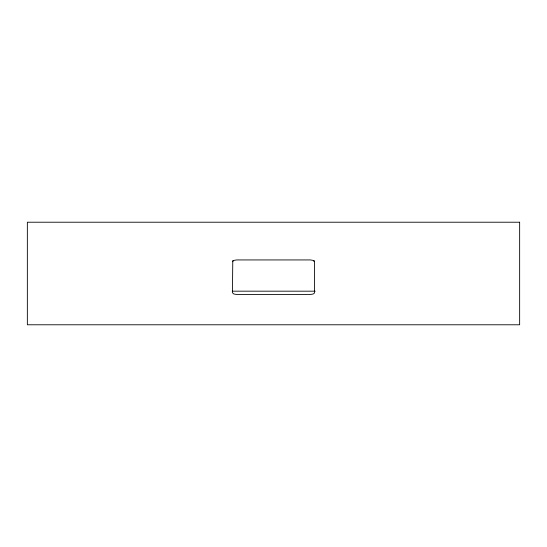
<?xml version="1.0" encoding="UTF-8"?>
<svg xmlns="http://www.w3.org/2000/svg" width="547" height="547" viewBox="0 0 547 547"><rect width="100%" height="100%" fill="white"/><g stroke="black" fill="none" stroke-linecap="round" stroke-linejoin="round"><path stroke-width="0.82" d="M232.448 261.671L233.658 260.447L236.564 259.934L310.436 259.934L313.342 260.447L314.552 261.671L314.436 293.117L313.103 294.026L310.758 294.436L236.242 294.436L233.658 293.937L232.448 292.713L232.769 261.001M232.509 261.398L233.056 260.769M232.222 291.168L315.216 291.182M313.759 260.652L314.491 261.398M313.944 260.769L314.552 261.671M519.65 222.219L27.35 222.219L27.35 324.781L519.65 324.781L519.65 222.219"/></g></svg>
